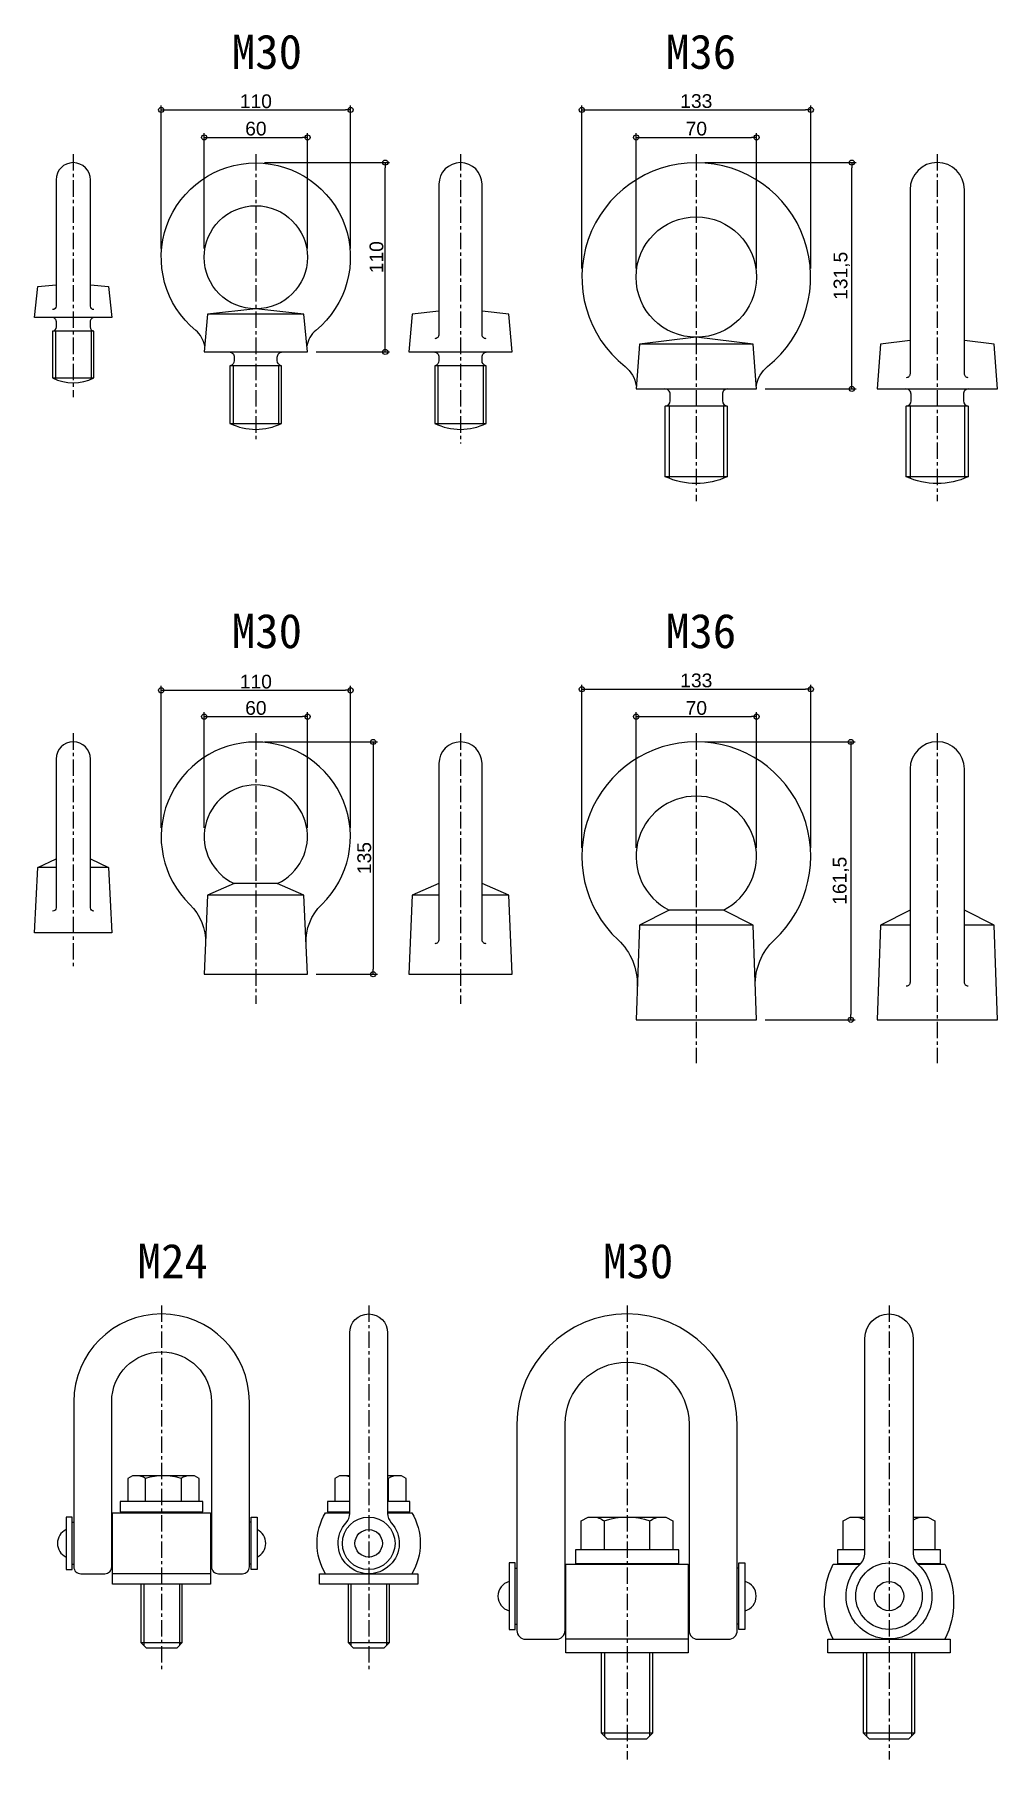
# Model space of a CAD drawing. Header units: millimetres. Extents: x 225 to 4590, y 55 to 1141.
# Drawn here: x 1075 to 1634, y 58 to 1060 of the extents above; entities that cross this region are included whole.
import ezdxf

# ---------------------------------------------------------------- set-up
doc = ezdxf.new("R2010")
doc.units = ezdxf.units.MM
doc.linetypes.add('CENTER', pattern=[50.8, 31.75, -6.35, 6.35, -6.35])
doc.layers.get('Defpoints').update_dxf_attribs({"color": 251})
doc.styles.get("Standard").update_dxf_attribs({"font": 'arial.ttf'})
doc.styles.add('ＭＳ ゴシック', font='MS Gothic.ttf')
doc.dimstyles.new('ISO-25', dxfattribs={"dimtxt": 8, "dimasz": 3, "dimexe": 2.5, "dimexo": 5, "dimgap": 1, "dimtad": 1, "dimtxsty": 'Standard', "dimblk": 'ORIGIN', "dimcen": 2.5, "dimadec": 0, "dimazin": 0, "dimtfac": 1, "dimtmove": 0, "dimatfit": 3, "dimfxl": 0, "dimarcsym": 0})

# ---------------------------------------------------------------- blocks, each defined once
blk = doc.blocks.new('_Origin')
at = {"color": 0, "linetype": 'ByBlock', "lineweight": -2}
blk.add_line((0, 0), (-1, 0), dxfattribs=at)
blk.add_circle((0, 0), 0.5, dxfattribs=at)
blk = doc.blocks.new('*D9')
at = {"color": 0, "lineweight": -2, "transparency": 16777216}
for p, q in [((1208.2, 985.8), (1280.9, 985.8)), ((1278.4, 878.8), (1278.4, 982.8)), ((1238.2, 875.8), (1280.9, 875.8))]:
    blk.add_line(p, q, dxfattribs=at)
at = {"layer": 'Defpoints', "color": 0, "transparency": 16777216}
for p in [(1203.2, 985.8), (1278.4, 985.8), (1233.2, 875.8)]:
    blk.add_point(p, dxfattribs=at)
at = {"color": 0, "lineweight": -2, "transparency": 16777216, "xscale": 3, "yscale": 3, "zscale": 3}
for p, rotation in [((1278.4, 985.8), 90), ((1278.4, 875.8), 270)]:
    blk.add_blockref('_Origin', p, dxfattribs=dict(at, rotation=rotation))
at = {"color": 0, "transparency": 16777216, "insert": (1273.3, 930.8), "char_height": 8, "attachment_point": 5, "rotation": 90}
blk.add_mtext('110', dxfattribs=at)
blk = doc.blocks.new('*D10')
at = {"color": 0, "lineweight": -2, "transparency": 16777216}
for p, q in [((1464.1, 985.8), (1551.9, 985.8)), ((1549.4, 857.3), (1549.4, 982.8)), ((1499.1, 854.3), (1551.9, 854.3))]:
    blk.add_line(p, q, dxfattribs=at)
at = {"layer": 'Defpoints', "color": 0, "transparency": 16777216}
for p in [(1459.1, 985.8), (1549.4, 985.8), (1494.1, 854.3)]:
    blk.add_point(p, dxfattribs=at)
at = {"color": 0, "lineweight": -2, "transparency": 16777216, "xscale": 3, "yscale": 3, "zscale": 3}
for p, rotation in [((1549.4, 985.8), 90), ((1549.4, 854.3), 270)]:
    blk.add_blockref('_Origin', p, dxfattribs=dict(at, rotation=rotation))
at = {"color": 0, "transparency": 16777216, "insert": (1543.6, 920), "char_height": 8, "attachment_point": 5, "rotation": 90}
blk.add_mtext('131,5', dxfattribs=at)
blk = doc.blocks.new('*D23')
at = {"color": 0, "lineweight": -2, "transparency": 16777216}
for p, q in [((1148.2, 935.8), (1148.2, 1018.9)), ((1151.2, 1016.4), (1255.2, 1016.4)), ((1258.2, 935.8), (1258.2, 1018.9))]:
    blk.add_line(p, q, dxfattribs=at)
at = {"layer": 'Defpoints', "color": 0, "transparency": 16777216}
for p in [(1258.2, 1016.4), (1148.2, 930.8), (1258.2, 930.8)]:
    blk.add_point(p, dxfattribs=at)
at = {"color": 0, "lineweight": -2, "transparency": 16777216, "xscale": 3, "yscale": 3, "zscale": 3, "rotation": 180}
blk.add_blockref('_Origin', (1148.2, 1016.4), dxfattribs=at)
at = {"color": 0, "lineweight": -2, "transparency": 16777216, "xscale": 3, "yscale": 3, "zscale": 3}
blk.add_blockref('_Origin', (1258.2, 1016.4), dxfattribs=at)
at = {"color": 0, "transparency": 16777216, "insert": (1203.2, 1021.4), "char_height": 8, "attachment_point": 5}
blk.add_mtext('110', dxfattribs=at)
blk = doc.blocks.new('*D24')
at = {"color": 0, "lineweight": -2, "transparency": 16777216}
for p, q in [((1173.2, 935.8), (1173.2, 1002.9)), ((1233.2, 935.8), (1233.2, 1002.9)), ((1176.2, 1000.4), (1230.2, 1000.4))]:
    blk.add_line(p, q, dxfattribs=at)
at = {"layer": 'Defpoints', "color": 0, "transparency": 16777216}
for p in [(1233.2, 1000.4), (1173.2, 930.8), (1233.2, 930.8)]:
    blk.add_point(p, dxfattribs=at)
at = {"color": 0, "lineweight": -2, "transparency": 16777216, "xscale": 3, "yscale": 3, "zscale": 3, "rotation": 180}
blk.add_blockref('_Origin', (1173.2, 1000.4), dxfattribs=at)
at = {"color": 0, "lineweight": -2, "transparency": 16777216, "xscale": 3, "yscale": 3, "zscale": 3}
blk.add_blockref('_Origin', (1233.2, 1000.4), dxfattribs=at)
at = {"color": 0, "transparency": 16777216, "insert": (1203.2, 1005.5), "char_height": 8, "attachment_point": 5}
blk.add_mtext('60', dxfattribs=at)
blk = doc.blocks.new('*D25')
at = {"color": 0, "lineweight": -2, "transparency": 16777216}
for p, q in [((1392.6, 924.3), (1392.6, 1018.9)), ((1395.6, 1016.4), (1522.6, 1016.4)), ((1525.6, 924.3), (1525.6, 1018.9))]:
    blk.add_line(p, q, dxfattribs=at)
at = {"layer": 'Defpoints', "color": 0, "transparency": 16777216}
for p in [(1525.6, 1016.4), (1392.6, 919.3), (1525.6, 919.3)]:
    blk.add_point(p, dxfattribs=at)
at = {"color": 0, "lineweight": -2, "transparency": 16777216, "xscale": 3, "yscale": 3, "zscale": 3, "rotation": 180}
blk.add_blockref('_Origin', (1392.6, 1016.4), dxfattribs=at)
at = {"color": 0, "lineweight": -2, "transparency": 16777216, "xscale": 3, "yscale": 3, "zscale": 3}
blk.add_blockref('_Origin', (1525.6, 1016.4), dxfattribs=at)
at = {"color": 0, "transparency": 16777216, "insert": (1459.1, 1021.5), "char_height": 8, "attachment_point": 5}
blk.add_mtext('133', dxfattribs=at)
blk = doc.blocks.new('*D26')
at = {"color": 0, "lineweight": -2, "transparency": 16777216}
for p, q in [((1424.1, 924.3), (1424.1, 1002.9)), ((1494.1, 924.3), (1494.1, 1002.9)), ((1427.1, 1000.4), (1491.1, 1000.4))]:
    blk.add_line(p, q, dxfattribs=at)
at = {"layer": 'Defpoints', "color": 0, "transparency": 16777216}
for p in [(1494.1, 1000.4), (1424.1, 919.3), (1494.1, 919.3)]:
    blk.add_point(p, dxfattribs=at)
at = {"color": 0, "lineweight": -2, "transparency": 16777216, "xscale": 3, "yscale": 3, "zscale": 3, "rotation": 180}
blk.add_blockref('_Origin', (1424.1, 1000.4), dxfattribs=at)
at = {"color": 0, "lineweight": -2, "transparency": 16777216, "xscale": 3, "yscale": 3, "zscale": 3}
blk.add_blockref('_Origin', (1494.1, 1000.4), dxfattribs=at)
at = {"color": 0, "transparency": 16777216, "insert": (1459.1, 1005.5), "char_height": 8, "attachment_point": 5}
blk.add_mtext('70', dxfattribs=at)
blk = doc.blocks.new('*D35')
at = {"color": 0, "lineweight": -2, "transparency": 16777216}
for p, q in [((1173.2, 599.1), (1173.2, 666.3)), ((1176.2, 663.8), (1230.2, 663.8)), ((1233.2, 599.1), (1233.2, 666.3))]:
    blk.add_line(p, q, dxfattribs=at)
at = {"layer": 'Defpoints', "color": 0, "transparency": 16777216}
for p in [(1233.2, 663.8), (1173.2, 594.1), (1233.2, 594.1)]:
    blk.add_point(p, dxfattribs=at)
at = {"color": 0, "lineweight": -2, "transparency": 16777216, "xscale": 3, "yscale": 3, "zscale": 3, "rotation": 180}
blk.add_blockref('_Origin', (1173.2, 663.8), dxfattribs=at)
at = {"color": 0, "lineweight": -2, "transparency": 16777216, "xscale": 3, "yscale": 3, "zscale": 3}
blk.add_blockref('_Origin', (1233.2, 663.8), dxfattribs=at)
at = {"color": 0, "transparency": 16777216, "insert": (1203.2, 668.8), "char_height": 8, "attachment_point": 5}
blk.add_mtext('60', dxfattribs=at)
blk = doc.blocks.new('*D36')
at = {"color": 0, "lineweight": -2, "transparency": 16777216}
for p, q in [((1392.6, 587.6), (1392.6, 682.2)), ((1525.6, 587.6), (1525.6, 682.2)), ((1395.6, 679.7), (1522.6, 679.7))]:
    blk.add_line(p, q, dxfattribs=at)
at = {"layer": 'Defpoints', "color": 0, "transparency": 16777216}
for p in [(1525.6, 679.7), (1392.6, 582.6), (1525.6, 582.6)]:
    blk.add_point(p, dxfattribs=at)
at = {"color": 0, "lineweight": -2, "transparency": 16777216, "xscale": 3, "yscale": 3, "zscale": 3, "rotation": 180}
blk.add_blockref('_Origin', (1392.6, 679.7), dxfattribs=at)
at = {"color": 0, "lineweight": -2, "transparency": 16777216, "xscale": 3, "yscale": 3, "zscale": 3}
blk.add_blockref('_Origin', (1525.6, 679.7), dxfattribs=at)
at = {"color": 0, "transparency": 16777216, "insert": (1459.1, 684.8), "char_height": 8, "attachment_point": 5}
blk.add_mtext('133', dxfattribs=at)
blk = doc.blocks.new('*D37')
at = {"color": 0, "lineweight": -2, "transparency": 16777216}
for p, q in [((1424.1, 587.6), (1424.1, 666.3)), ((1427.1, 663.8), (1491.1, 663.8)), ((1494.1, 587.6), (1494.1, 666.3))]:
    blk.add_line(p, q, dxfattribs=at)
at = {"layer": 'Defpoints', "color": 0, "transparency": 16777216}
for p in [(1494.1, 663.8), (1424.1, 582.6), (1494.1, 582.6)]:
    blk.add_point(p, dxfattribs=at)
at = {"color": 0, "lineweight": -2, "transparency": 16777216, "xscale": 3, "yscale": 3, "zscale": 3, "rotation": 180}
blk.add_blockref('_Origin', (1424.1, 663.8), dxfattribs=at)
at = {"color": 0, "lineweight": -2, "transparency": 16777216, "xscale": 3, "yscale": 3, "zscale": 3}
blk.add_blockref('_Origin', (1494.1, 663.8), dxfattribs=at)
at = {"color": 0, "transparency": 16777216, "insert": (1459.1, 668.8), "char_height": 8, "attachment_point": 5}
blk.add_mtext('70', dxfattribs=at)
blk = doc.blocks.new('*D52')
at = {"color": 0, "lineweight": -2, "transparency": 16777216}
for p, q in [((1208.2, 649.1), (1273.8, 649.1)), ((1271.3, 646.1), (1271.3, 517.1)), ((1238.2, 514.1), (1273.8, 514.1))]:
    blk.add_line(p, q, dxfattribs=at)
at = {"layer": 'Defpoints', "color": 0, "transparency": 16777216}
for p in [(1203.2, 649.1), (1233.2, 514.1), (1271.3, 514.1)]:
    blk.add_point(p, dxfattribs=at)
at = {"color": 0, "lineweight": -2, "transparency": 16777216, "xscale": 3, "yscale": 3, "zscale": 3}
for p, rotation in [((1271.3, 649.1), 90), ((1271.3, 514.1), 270)]:
    blk.add_blockref('_Origin', p, dxfattribs=dict(at, rotation=rotation))
at = {"color": 0, "transparency": 16777216, "insert": (1266.2, 581.6), "char_height": 8, "attachment_point": 5, "rotation": 90}
blk.add_mtext('135', dxfattribs=at)
blk = doc.blocks.new('*D53')
at = {"color": 0, "lineweight": -2, "transparency": 16777216}
for p, q in [((1464.1, 649.1), (1551.4, 649.1)), ((1548.9, 646.1), (1548.9, 490.6)), ((1499.1, 487.6), (1551.4, 487.6))]:
    blk.add_line(p, q, dxfattribs=at)
at = {"layer": 'Defpoints', "color": 0, "transparency": 16777216}
for p in [(1459.1, 649.1), (1494.1, 487.6), (1548.9, 487.6)]:
    blk.add_point(p, dxfattribs=at)
at = {"color": 0, "lineweight": -2, "transparency": 16777216, "xscale": 3, "yscale": 3, "zscale": 3}
for p, rotation in [((1548.9, 649.1), 90), ((1548.9, 487.6), 270)]:
    blk.add_blockref('_Origin', p, dxfattribs=dict(at, rotation=rotation))
at = {"color": 0, "transparency": 16777216, "insert": (1543.1, 568.4), "char_height": 8, "attachment_point": 5, "rotation": 90}
blk.add_mtext('161,5', dxfattribs=at)
blk = doc.blocks.new('*D55')
at = {"color": 0, "lineweight": -2, "transparency": 16777216}
for p, q in [((1148.2, 599.1), (1148.2, 681.6)), ((1151.2, 679.1), (1255.2, 679.1)), ((1258.2, 599.1), (1258.2, 681.6))]:
    blk.add_line(p, q, dxfattribs=at)
at = {"layer": 'Defpoints', "color": 0, "transparency": 16777216}
for p in [(1258.2, 679.1), (1148.2, 594.1), (1258.2, 594.1)]:
    blk.add_point(p, dxfattribs=at)
at = {"color": 0, "lineweight": -2, "transparency": 16777216, "xscale": 3, "yscale": 3, "zscale": 3, "rotation": 180}
blk.add_blockref('_Origin', (1148.2, 679.1), dxfattribs=at)
at = {"color": 0, "lineweight": -2, "transparency": 16777216, "xscale": 3, "yscale": 3, "zscale": 3}
blk.add_blockref('_Origin', (1258.2, 679.1), dxfattribs=at)
at = {"color": 0, "transparency": 16777216, "insert": (1203.2, 684.1), "char_height": 8, "attachment_point": 5}
blk.add_mtext('110', dxfattribs=at)
blk = doc.blocks.new('アイボルト（CAD素材.com）3')
at = {"color": 0, "linetype": 'CENTER', "lineweight": -2, "ltscale": 0.3}
blk.add_line((0, 166.5), (0, -25.3), dxfattribs=at)
at = {"color": 0, "linetype": 'ByBlock', "lineweight": -2}
blk.add_lwpolyline([(18, 19.5, -0.414214), (15.8, 21.8), (15.8, 145.8, 1), (-15.8, 145.8), (-15.8, 21.8, -0.414214), (-18, 19.5)], format="xyb", dxfattribs=at)
for points in [[(-15.8, 63.7), (-33, 55), (-35, 0), (35, 0), (33, 55), (15.8, 63.7)], [(-15.8, 55), (-33, 55)], [(33, 55), (15.8, 55)]]:
    blk.add_lwpolyline(points, dxfattribs=at)
blk = doc.blocks.new('アイボルト（CAD素材.com）4')
at = {"color": 0, "linetype": 'CENTER', "lineweight": -2, "ltscale": 0.3}
blk.add_line((0, 166.5), (0, -25.3), dxfattribs=at)
at = {"color": 0, "linetype": 'ByBlock', "lineweight": -2}
blk.add_lwpolyline([(34.3, 19.5, -0.217345), (45.4, 46.4, 2.536461), (-45.4, 46.4, -0.217345), (-34.3, 19.5)], format="xyb", dxfattribs=at)
blk.add_lwpolyline([(33, 55), (15.8, 63.7), (-15.8, 63.7), (-33, 55), (-35, 0), (35, 0)], close=True, dxfattribs=at)
blk.add_lwpolyline([(33, 55), (-33, 55)], dxfattribs=at)
blk.add_arc((0, 95), 35, 296.7437, 243.2563, dxfattribs=at)
blk = doc.blocks.new('アイボルト（CAD素材.com）5')
at = {"color": 0, "linetype": 'CENTER', "lineweight": -2, "ltscale": 0.3}
blk.add_line((0, 140), (0, -17.2), dxfattribs=at)
at = {"color": 0, "linetype": 'ByBlock', "lineweight": -2}
blk.add_lwpolyline([(15, 17.7, -0.414214), (12.5, 20.2), (12.5, 122.5, 1), (-12.5, 122.5), (-12.5, 20.2, -0.414214), (-15, 17.7)], format="xyb", dxfattribs=at)
for points in [[(-12.5, 52.7), (-28, 46), (-30, 0), (30, 0), (28, 46), (12.5, 52.7)], [(-12.5, 46), (-28, 46)], [(28, 46), (12.5, 46)]]:
    blk.add_lwpolyline(points, dxfattribs=at)
blk = doc.blocks.new('アイボルト（CAD素材.com）6')
at = {"color": 0, "linetype": 'CENTER', "lineweight": -2, "ltscale": 0.3}
blk.add_line((0, 140), (0, -17.2), dxfattribs=at)
at = {"color": 0, "linetype": 'ByBlock', "lineweight": -2}
blk.add_lwpolyline([(29.2, 17.7, -0.214122), (38.3, 40.5, 2.466015), (-38.3, 40.5, -0.214122), (-29.2, 17.7)], format="xyb", dxfattribs=at)
blk.add_lwpolyline([(30, 0), (28, 46), (12.5, 52.7), (-12.5, 52.7), (-28, 46), (-30, 0)], close=True, dxfattribs=at)
blk.add_lwpolyline([(28, 46), (-28, 46)], dxfattribs=at)
blk.add_arc((0, 80), 30, 294.6243, 245.3757, dxfattribs=at)
blk = doc.blocks.new('アイボルト（CAD素材.com）7')
at = {"color": 0, "linetype": 'CENTER', "lineweight": -2, "ltscale": 0.3}
blk.add_line((0, 116), (0, -20.2), dxfattribs=at)
at = {"color": 0, "linetype": 'ByBlock', "lineweight": -2}
blk.add_lwpolyline([(12, 12.6, -0.414214), (10, 14.6), (10, 101, 1), (-10, 101), (-10, 14.6, -0.414214), (-12, 12.6)], format="xyb", dxfattribs=at)
for points in [[(10, 43.1), (20.5, 38), (22.5, 0), (-22.5, 0), (-20.5, 38), (-10, 43.1)], [(-10, 38), (-20.5, 38)], [(20.5, 38), (10, 38)]]:
    blk.add_lwpolyline(points, dxfattribs=at)
blk = doc.blocks.new('アイボルト（CAD素材.com）21')
at = {"color": 0, "linetype": 'CENTER', "lineweight": -2, "ltscale": 0.3}
blk.add_line((0, 136.5), (0, -65.3), dxfattribs=at)
at = {"color": 0, "linetype": 'ByBlock', "lineweight": -2}
for points in [[(18, 6.5, -0.414214), (15.8, 8.8), (15.8, 115.8, 1), (-15.8, 115.8), (-15.8, 8.8, -0.414214), (-18, 6.5)], [(18.2, 0, 0.414214), (15.2, -3), (15.2, -7, 0.399638), (18, -10), (18, -51, -0.222222), (-18, -51), (-18, -10, 0.399638), (-15.2, -7), (-15.2, -3, 0.414214), (-18.2, 0)]]:
    blk.add_lwpolyline(points, format="xyb", dxfattribs=at)
for points in [[(-15.8, 28.1), (-33, 26), (-35, 0), (35, 0), (33, 26), (15.8, 28.1)], [(18, -10), (-18, -10)], [(-15.8, -10), (-15.8, -51.9)], [(15.8, -10), (15.8, -51.9)], [(18, -51), (-18, -51)]]:
    blk.add_lwpolyline(points, dxfattribs=at)
blk = doc.blocks.new('アイボルト（CAD素材.com）22')
at = {"color": 0, "linetype": 'CENTER', "lineweight": -2, "ltscale": 0.3}
blk.add_line((0, 136.5), (0, -65.3), dxfattribs=at)
at = {"color": 0, "linetype": 'ByBlock', "lineweight": -2}
for points in [[(34.9, 1.8, -0.186842), (41.4, 13, 2.861191), (-41.4, 13, -0.186842), (-34.9, 1.8)], [(18.2, 0, 0.414214), (15.2, -3), (15.2, -7, 0.399638), (18, -10), (18, -51, -0.222222), (-18, -51), (-18, -10, 0.399638), (-15.2, -7), (-15.2, -3, 0.414214), (-18.2, 0)]]:
    blk.add_lwpolyline(points, format="xyb", dxfattribs=at)
blk.add_lwpolyline([(-35, 0), (35, 0), (33, 26), (0, 30), (-33, 26)], close=True, dxfattribs=at)
for points in [[(33, 26), (-33, 26)], [(18, -10), (-18, -10)], [(-15.8, -10), (-15.8, -51.9)], [(15.8, -10), (15.8, -51.9)], [(18, -51), (-18, -51)]]:
    blk.add_lwpolyline(points, dxfattribs=at)
blk.add_circle((0, 65), 35, dxfattribs=at)
blk = doc.blocks.new('アイボルト（CAD素材.com）23')
at = {"color": 0, "linetype": 'CENTER', "lineweight": -2, "ltscale": 0.3}
blk.add_line((0, 115), (0, -53.2), dxfattribs=at)
at = {"color": 0, "linetype": 'ByBlock', "lineweight": -2}
for p, q in [((-13.1, -8), (-13.1, -42.4)), ((13.1, -8), (13.1, -42.4)), ((-15, -41.5), (15, -41.5))]:
    blk.add_line(p, q, dxfattribs=at)
for points in [[(15, 7.7, -0.414214), (12.5, 10.2), (12.5, 97.5, 1), (-12.5, 97.5), (-12.5, 10.2, -0.414214), (-15, 7.7)], [(-15.5, 0, -0.414214), (-12.5, -3), (-12.5, -5, -0.365977), (-15, -8), (-15, -41.5, 0.233333), (15, -41.5), (15, -8, -0.365977), (12.5, -5), (12.5, -3, -0.414214), (15.5, 0)]]:
    blk.add_lwpolyline(points, format="xyb", dxfattribs=at)
for points in [[(-12.5, 23.7), (-28, 22), (-30, 0), (30, 0), (28, 22), (12.5, 23.7)], [(15, -8), (-15, -8)]]:
    blk.add_lwpolyline(points, dxfattribs=at)
blk = doc.blocks.new('アイボルト（CAD素材.com）24')
at = {"color": 0, "linetype": 'CENTER', "lineweight": -2, "ltscale": 0.3}
blk.add_line((0, 115), (0, -52.2), dxfattribs=at)
at = {"color": 0, "linetype": 'ByBlock', "lineweight": -2}
for p, q in [((-13.1, -8), (-13.1, -42.4)), ((13.1, -8), (13.1, -42.4)), ((-15, -41.5), (15, -41.5))]:
    blk.add_line(p, q, dxfattribs=at)
for points in [[(-29.7, 3.5, 0.180442), (-34.9, 12.5, -2.789409), (34.9, 12.5, 0.180442), (29.7, 3.5)], [(-15.5, 0, -0.414214), (-12.5, -3), (-12.5, -5, -0.365977), (-15, -8), (-15, -41.5, 0.233333), (15, -41.5), (15, -8, -0.365977), (12.5, -5), (12.5, -3, -0.414214), (15.5, 0)]]:
    blk.add_lwpolyline(points, format="xyb", dxfattribs=at)
blk.add_lwpolyline([(-30, 0), (30, 0), (28, 22), (0, 25), (-28, 22)], close=True, dxfattribs=at)
for points in [[(28, 22), (-28, 22)], [(15, -8), (-15, -8)]]:
    blk.add_lwpolyline(points, dxfattribs=at)
blk.add_circle((0, 55), 30, dxfattribs=at)
blk = doc.blocks.new('アイボルト（CAD素材.com）25')
at = {"color": 0, "linetype": 'CENTER', "lineweight": -2, "ltscale": 0.3}
blk.add_line((0, 95), (0, -46.2), dxfattribs=at)
at = {"color": 0, "linetype": 'ByBlock', "lineweight": -2}
for p, q in [((-10.4, -8), (-10.4, -35.8)), ((10.4, -8), (10.4, -35.8)), ((-12, -35), (12, -35))]:
    blk.add_line(p, q, dxfattribs=at)
for points in [[(12, 4.6, -0.414214), (10, 6.6), (10, 80, 1), (-10, 80), (-10, 6.6, -0.414214), (-12, 4.6)], [(12.3, 0, 0.414214), (9.8, -2.5), (9.8, -5.5, 0.379405), (12, -8), (-12, -8, 0.379405), (-9.8, -5.5), (-9.8, -2.5, 0.414214), (-12.3, 0)], [(-12, -8), (-12, -35, 0.25), (12, -35), (12, -8)]]:
    blk.add_lwpolyline(points, format="xyb", dxfattribs=at)
blk.add_lwpolyline([(10, 19), (20.5, 18), (22.5, 0), (-22.5, 0), (-20.5, 18), (-10, 19)], dxfattribs=at)
blk = doc.blocks.new('マルチアイボルト（CAD素材.com）1')
at = {"color": 0, "linetype": 'CENTER', "lineweight": -2, "ltscale": 0.3}
blk.add_line((0, 202), (0, -61.9), dxfattribs=at)
at = {"color": 0, "linetype": 'ByBlock', "lineweight": -2}
blk.add_lwpolyline([(14, 183), (14, 58.5, 0.206672), (17.1, 51.2, -2.519812), (-17.1, 51.2, 0.206672), (-14, 58.5), (-14, 183, -1)], format="xyb", close=True, dxfattribs=at)
for points in [[(-26.6, 60), (-26.6, 76.7), (-22.6, 79), (-14, 79)], [(14, 79), (22.6, 79), (26.6, 76.7), (26.6, 60)], [(-14, 60), (-30, 60), (-30, 52), (-16.4, 52)], [(16.4, 52), (30, 52), (30, 60), (14, 60)], [(-15, 0), (-15, -46.5), (-11.5, -50), (11.5, -50), (15, -46.5), (15, 0)], [(-13.1, 0), (-13.1, -48.4)], [(13.1, 0), (13.1, -48.4)], [(-15, -46.5), (15, -46.5)]]:
    blk.add_lwpolyline(points, dxfattribs=at)
for points in [[(-19.9, 79, -0.147605), (-14, 77.2, -0.147605)], [(14, 77.2, -0.147605), (19.9, 79)], [(-32.5, 8, -0.229885), (-32.5, 51.5), (-16.8, 51.5)], [(16.8, 51.5), (32.5, 51.5, -0.229885), (32.5, 8)]]:
    blk.add_lwpolyline(points, format="xyb", dxfattribs=at)
blk.add_lwpolyline([(-35.5, 0), (-35.5, 8), (35.5, 8), (35.5, 0)], close=True, dxfattribs=at)
for radius in [19.3, 8.52]:
    blk.add_circle((0, 33), radius, dxfattribs=at)
blk = doc.blocks.new('マルチアイボルト（CAD素材.com）2')
at = {"color": 0, "linetype": 'CENTER', "lineweight": -2, "ltscale": 0.3}
blk.add_line((0, 202), (0, -61.9), dxfattribs=at)
at = {"color": 0, "linetype": 'ByBlock', "lineweight": -2}
blk.add_lwpolyline([(36, 133), (36, 13, 0.414214), (41, 8), (59, 8, 0.414214), (64, 13), (64, 133, 1), (-64, 133), (-64, 13, 0.414214), (-59, 8), (-41, 8, 0.414214), (-36, 13), (-36, 133, -1)], format="xyb", close=True, dxfattribs=at)
for points in [[(-26.6, 60), (-26.6, 76.7), (-22.6, 79), (22.6, 79), (26.6, 76.7), (26.6, 60)], [(-65, 49.3), (-64, 49.3)], [(65, 49.3), (64, 49.3)], [(-65, 16.7), (-64, 16.7)], [(65, 16.7), (64, 16.7)], [(35.5, 8), (-35.5, 8)], [(-15, 0), (-15, -46.5), (-11.5, -50), (11.5, -50), (15, -46.5), (15, 0)], [(-13.1, 0), (-13.1, -48.4)], [(13.1, 0), (13.1, -48.4)], [(-15, -46.5), (15, -46.5)]]:
    blk.add_lwpolyline(points, dxfattribs=at)
for points in [[(-19.9, 79, -0.168949), (-13.3, 76.7), (-13.3, 60)], [(-13.3, 76.7, -0.173913), (13.3, 76.7)], [(13.3, 60), (13.3, 76.7, -0.168949), (19.9, 79)]]:
    blk.add_lwpolyline(points, format="xyb", dxfattribs=at)
for points in [[(-65, 52.3), (-68.5, 52.3), (-68.5, 13.7), (-65, 13.7)], [(35.5, 0), (-35.5, 0), (-35.5, 51.5), (35.5, 51.5)], [(-30, 52), (30, 52), (30, 60), (-30, 60)], [(65, 52.3), (68.5, 52.3), (68.5, 13.7), (65, 13.7)]]:
    blk.add_lwpolyline(points, close=True, dxfattribs=at)
for centre, start, end in [((-66.2, 33), 105.3151, 254.6849), ((66.2, 33), 285.3151, 74.6849)]:
    blk.add_arc(centre, 8.83, start, end, dxfattribs=at)
blk = doc.blocks.new('マルチアイボルト（CAD素材.com）3')
at = {"color": 0, "linetype": 'CENTER', "lineweight": -2, "ltscale": 0.3}
blk.add_line((0, 162), (0, -50.9), dxfattribs=at)
at = {"color": 0, "linetype": 'ByBlock', "lineweight": -2}
blk.add_lwpolyline([(11, 146), (11, 41.1, 0.187372), (13.1, 35.7, -2.269997), (-13.1, 35.7, 0.187372), (-11, 41.1), (-11, 146, -1)], format="xyb", close=True, dxfattribs=at)
for points in [[(-11, 63), (-17, 63), (-19.7, 61.4), (-19.7, 48)], [(21.8, 48), (21.8, 61.4), (19.1, 63), (11, 63)], [(11.4, 61.4), (11.4, 48)], [(-11, 48), (-24, 48), (-24, 42), (-11, 42)], [(11, 42), (24, 42), (24, 48), (11, 48)], [(-12, 0), (-12, -34), (-9, -37), (9, -37), (12, -34), (12, 0)], [(-10.4, 0), (-10.4, -35.6)], [(10.4, 0), (10.4, -35.6)], [(-12, -34), (12, -34)]]:
    blk.add_lwpolyline(points, dxfattribs=at)
for points in [[(-11, 62.3, 0.09812), (-14.5, 63)], [(16.6, 63, 0.149369), (11.4, 61.4, 0.003273), (11, 61.5, 0.003273)], [(-25, 6, -0.28169), (-25, 41.5), (-11, 41.5)], [(11, 41.5), (25, 41.5, -0.28169), (25, 6)]]:
    blk.add_lwpolyline(points, format="xyb", dxfattribs=at)
blk.add_lwpolyline([(-28.5, 0), (-28.5, 6), (28.5, 6), (28.5, 0)], close=True, dxfattribs=at)
for radius in [15.3, 7.96]:
    blk.add_circle((0, 23.7), radius, dxfattribs=at)
blk = doc.blocks.new('マルチアイボルト（CAD素材.com）4')
at = {"color": 0, "linetype": 'CENTER', "lineweight": -2, "ltscale": 0.3}
blk.add_line((0, 162), (0, -50.9), dxfattribs=at)
at = {"color": 0, "linetype": 'ByBlock', "lineweight": -2}
blk.add_lwpolyline([(-51, 106), (-51, 10, 0.414214), (-47, 6), (-33, 6, 0.414214), (-29, 10), (-29, 106, -1), (29, 106), (29, 10, 0.414214), (33, 6), (47, 6, 0.414214), (51, 10), (51, 106, 1)], format="xyb", close=True, dxfattribs=at)
for points in [[(21.8, 48), (21.8, 61.4), (19.1, 63), (-17, 63), (-19.7, 61.4), (-19.7, 48)], [(11.4, 61.4), (11.4, 48)], [(-52, 36), (-51, 36)], [(52, 36), (51, 36)], [(-52, 11.5), (-51, 11.5)], [(52, 11.5), (51, 11.5)], [(28.5, 6), (-28.5, 6)], [(-12, 0), (-12, -34), (-9, -37), (9, -37), (12, -34), (12, 0)], [(-10.4, 0), (-10.4, -35.6)], [(10.4, 0), (10.4, -35.6)], [(-12, -34), (12, -34)]]:
    blk.add_lwpolyline(points, dxfattribs=at)
for points in [[(-9.3, 48), (-9.3, 61.4, 0.149369), (-14.5, 63)], [(16.6, 63, 0.149369), (11.4, 61.4, 0.152778), (-9.3, 61.4)]]:
    blk.add_lwpolyline(points, format="xyb", dxfattribs=at)
for points in [[(28.5, 0), (-28.5, 0), (-28.5, 41.5), (28.5, 41.5)], [(24, 42), (24, 48), (-24, 48), (-24, 42)], [(-52, 39), (-55.5, 39), (-55.5, 8.4), (-52, 8.4)], [(52, 39), (55.5, 39), (55.5, 8.4), (52, 8.4)]]:
    blk.add_lwpolyline(points, close=True, dxfattribs=at)
for centre, start, end in [((-51.7, 23.7), 115.7181, 244.2819), ((51.7, 23.7), 295.7181, 64.2819)]:
    blk.add_arc(centre, 8.83, start, end, dxfattribs=at)

msp = doc.modelspace()

# ---------------------------------------------------------------- block references
for name, p in [('アイボルト（CAD素材.com）25', (1097.086, 895.755)), ('アイボルト（CAD素材.com）24', (1203.155, 875.755)), ('アイボルト（CAD素材.com）23', (1322.077, 875.755)), ('アイボルト（CAD素材.com）22', (1459.068, 854.255)), ('アイボルト（CAD素材.com）21', (1599.073, 854.255)), ('アイボルト（CAD素材.com）7', (1097.086, 538.103)), ('アイボルト（CAD素材.com）6', (1203.155, 514.103)), ('アイボルト（CAD素材.com）5', (1322.077, 514.103)), ('アイボルト（CAD素材.com）4', (1459.068, 487.603)), ('アイボルト（CAD素材.com）3', (1599.073, 487.603)), ('マルチアイボルト（CAD素材.com）4', (1148.425, 159.628)), ('マルチアイボルト（CAD素材.com）3', (1268.738, 159.628)), ('マルチアイボルト（CAD素材.com）2', (1418.86, 119.628)), ('マルチアイボルト（CAD素材.com）1', (1571.054, 119.628))]:
    msp.add_blockref(name, p)

# ---------------------------------------------------------------- texts
at = {"color": 3, "style": 'ＭＳ ゴシック'}
for s, p in [('M30', (1189.22, 1040.243)), ('M36', (1441.459, 1040.243)), ('M30', (1189.22, 703.592)), ('M36', (1441.459, 703.592)), ('M24', (1134.486, 337.416)), ('M30', (1404.925, 337.416))]:
    msp.add_text(s, height=20, dxfattribs=at).set_placement(p)

# ---------------------------------------------------------------- dimensions: what is measured, and where the dimension line sits
at = {"color": 3}
for base, p1, p2, picture, middle in [((1258.155, 1016.364), (1148.155, 930.755), (1258.155, 930.755), '*D23', (1203.155, 1021.448)), ((1525.568, 1016.364), (1392.568, 919.255), (1525.568, 919.255), '*D25', (1459.068, 1021.451)), ((1233.155, 1000.416), (1173.155, 930.755), (1233.155, 930.755), '*D24', (1203.155, 1005.501)), ((1494.068, 1000.416), (1424.068, 919.255), (1494.068, 919.255), '*D26', (1459.068, 1005.501)), ((1258.155, 679.062), (1148.155, 594.103), (1258.155, 594.103), '*D55', (1203.155, 684.147)), ((1525.568, 679.712), (1392.568, 582.603), (1525.568, 582.603), '*D36', (1459.068, 684.799)), ((1233.155, 663.764), (1173.155, 594.103), (1233.155, 594.103), '*D35', (1203.155, 668.849)), ((1494.068, 663.764), (1424.068, 582.603), (1494.068, 582.603), '*D37', (1459.068, 668.849))]:
    dim = msp.add_linear_dim(base=base, p1=p1, p2=p2, dimstyle='ISO-25', dxfattribs=at)
    dim.commit()
    dim.dimension.update_dxf_attribs({"geometry": picture, "text_midpoint": middle})
for base, p1, p2, picture, middle in [((1278.426, 985.755), (1233.155, 875.755), (1203.155, 985.755), '*D9', (1273.341, 930.755)), ((1549.38, 985.755), (1494.068, 854.255), (1459.068, 985.755), '*D10', (1543.572, 920.005)), ((1271.314, 514.103), (1203.155, 649.103), (1233.155, 514.103), '*D52', (1266.227, 581.603)), ((1548.883, 487.603), (1459.068, 649.103), (1494.068, 487.603), '*D53', (1543.076, 568.353))]:
    dim = msp.add_linear_dim(base=base, p1=p1, p2=p2, angle=90, dimstyle='ISO-25', dxfattribs=at)
    dim.commit()
    dim.dimension.update_dxf_attribs({"geometry": picture, "text_midpoint": middle})

doc.saveas('drawing.dxf')
